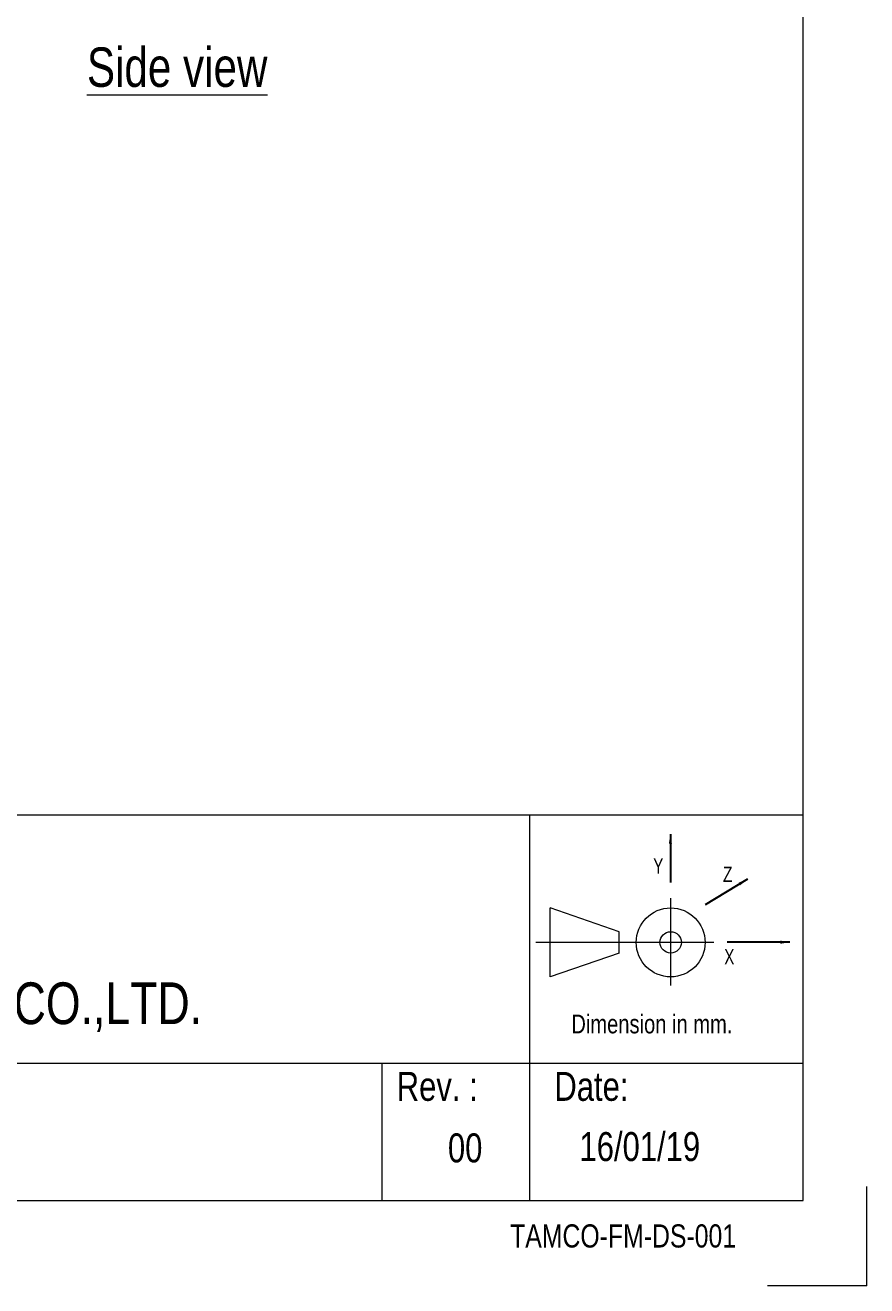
# Model space of a CAD drawing. Header units: millimetres. Extents: x 10153 to 12931, y 5641 to 7614.
# Drawn here: x 12398 to 12931, y 5641 to 6441 of the extents above; entities that cross this region are included whole.
import ezdxf

# ---------------------------------------------------------------- set-up
doc = ezdxf.new("R2010")
doc.units = ezdxf.units.MM
for name, color, linetype in [('FRAME070', 5, 'Continuous'), ('FRAME200', 8, 'Continuous'), ('RAHMEN', 7, 'Continuous'), ('Standard', 7, 'Continuous')]:
    doc.layers.add(name, color=color, linetype=linetype)
doc.styles.add('SLDTEXTSTYLE0', font='TXT', dxfattribs={"width": 0.75})
doc.styles.get("Standard").update_dxf_attribs({"font": 'arial.ttf'})
doc.styles.add('TAMCO', font='cordia.shx', dxfattribs={"width": 0.8, "height": 25})
doc.dimstyles.new('SLDDIMSTYLE0', dxfattribs={"dimtxt": 0.18, "dimasz": 6, "dimexe": 0.18, "dimexo": 0.0625, "dimgap": 0.09, "dimtad": 0, "dimtih": 1, "dimtoh": 1, "dimdec": 4, "dimrnd": 1e-09, "dimzin": 0, "dimdsep": 46, "dimtxsty": 'Standard', "dimsah": 1, "dimcen": 0.09, "dimadec": 0, "dimazin": 0, "dimtfac": 6, "dimtdec": 4, "dimtofl": 0, "dimtmove": 0, "dimatfit": 3, "dimfxl": 1, "dimtolj": 1, "dimtzin": 0, "dimarcsym": 0})

msp = doc.modelspace()

# ---------------------------------------------------------------- linework, layer by layer
at = {"layer": 'FRAME070', "lineweight": 9}
for p, q in [((12890.906, 5695.379), (12890.906, 7575.314)), ((12890.906, 5695.379), (12890.906, 7575.314)), ((12890.906, 5695.379), (12890.906, 7544.614)), ((12890.906, 5695.379), (12890.906, 7544.614)), ((10188.33, 5939.997), (12890.906, 5939.997)), ((10188.33, 5939.997), (12890.906, 5939.997)), ((12717.775, 5695.379), (12717.775, 5939.997)), ((12717.775, 5695.379), (12717.775, 5939.997)), ((11751.773, 5782.664), (12890.906, 5782.664)), ((11751.773, 5782.664), (12890.906, 5782.664)), ((12624.048, 5695.379), (12624.048, 5782.664)), ((12624.048, 5695.379), (12624.048, 5782.664)), ((10188.33, 5695.379), (12890.906, 5695.379)), ((10188.33, 5695.379), (12890.906, 5695.379)), ((11645.307, 5695.379), (12566.247, 5695.379)), ((11645.307, 5695.379), (12566.247, 5695.379)), ((11648.522, 5695.379), (12566.247, 5695.379)), ((11648.522, 5695.379), (12566.247, 5695.379)), ((11726.058, 5695.379), (12875.203, 5695.379)), ((11726.058, 5695.379), (12875.203, 5695.379)), ((11729.272, 5695.379), (12875.203, 5695.379)), ((11729.272, 5695.379), (12875.203, 5695.379))]:
    msp.add_line(p, q, dxfattribs=at)
at = {"layer": 'FRAME200', "lineweight": 9}
for q in [(12931.35, 5704.387), (12931.35, 5704.387), (12868.322, 5641.358), (12868.322, 5641.358)]:
    msp.add_line((12931.35, 5641.358), q, dxfattribs=at)
at = {"layer": 'RAHMEN', "color": 7, "lineweight": 15}
for p, q in [((12806.991, 5831.813), (12806.991, 5887.184)), ((12806.991, 5831.813), (12806.991, 5887.184)), ((12730.587, 5837.298), (12730.587, 5881.013)), ((12774.302, 5865.956), (12730.587, 5881.013)), ((12730.587, 5837.298), (12730.587, 5881.013)), ((12774.302, 5865.956), (12730.587, 5881.013)), ((12774.302, 5852.356), (12774.302, 5865.956)), ((12774.302, 5852.356), (12774.302, 5865.956)), ((12834.352, 5859.087), (12721.475, 5859.087)), ((12834.352, 5859.087), (12721.475, 5859.087)), ((12774.302, 5852.356), (12730.587, 5837.298)), ((12774.302, 5852.356), (12730.587, 5837.298))]:
    msp.add_line(p, q, dxfattribs=at)
for radius in [21.857, 21.857, 6.8, 6.8]:
    msp.add_circle((12806.991, 5859.156), radius, dxfattribs=at)

# ---------------------------------------------------------------- texts
at = {"color": 3, "linetype": 'Continuous', "lineweight": 13, "insert": (12436.807, 6426.83), "char_height": 25, "width": 382.93023, "attachment_point": 1, "style": 'TAMCO'}
msp.add_mtext('{\\LSide view}', dxfattribs=at)
at = {"layer": 'FRAME070', "color": 0, "lineweight": 15, "style": 'TAMCO', "width": 0.8}
for s, height, p in [('THAI SWITCHBOARD & METAL WORK CO.,LTD.', 26.4636, (11872.845, 5807.32)), ('THAI SWITCHBOARD & METAL WORK CO.,LTD.', 26.4636, (11872.845, 5807.32)), ('Dimension in mm.', 11.9369, (12743.975, 5801.467)), ('Dimension in mm.', 11.9369, (12743.975, 5801.467)), ('Rev. :', 18.3775, (12633.263, 5758.664)), ('Rev. :', 18.3775, (12633.263, 5758.664)), ('Date:', 18.3775, (12733.25, 5758.664)), ('Date:', 18.3775, (12733.25, 5758.664)), ('00', 18.3775, (12665.728, 5719.634)), ('00', 18.3775, (12665.728, 5719.634)), ('16/01/19', 18.3775, (12749.151, 5720.483)), ('16/01/19', 18.3775, (12749.151, 5720.483)), ('TAMCO-FM-DS-001', 14.702, (12705.17, 5665.629)), ('TAMCO-FM-DS-001', 14.702, (12705.17, 5665.629))]:
    msp.add_text(s, height=height, dxfattribs=at).set_placement(p)
at = {"layer": 'Standard', "lineweight": 15, "char_height": 9.714, "attachment_point": 1, "style": 'SLDTEXTSTYLE0'}
for s, insert in [('Y', (12795.881, 5912.566)), ('Y', (12795.881, 5912.566)), ('Z', (12840.16, 5907.167)), ('Z', (12840.16, 5907.167))]:
    msp.add_mtext(s, dxfattribs=dict(at, insert=insert))
at = {"layer": 'Standard', "lineweight": 15, "extrusion": (0, 0, -1), "insert": (12847.456, 5854.898), "char_height": 9.714, "attachment_point": 1, "text_direction": (-1, 0, 0), "style": 'SLDTEXTSTYLE0'}
msp.add_mtext('X', dxfattribs=at)
msp.add_mtext('X', dxfattribs=at)

# ---------------------------------------------------------------- leaders
at = {"layer": 'Standard', "lineweight": 15}
for points in [[(12806.806, 5927.723), (12806.832, 5897.148)], [(12806.806, 5927.723), (12806.832, 5897.148)], [(12855.648, 5899.327), (12828.874, 5882.9)], [(12855.648, 5899.327), (12828.874, 5882.9)], [(12882.57, 5859.297), (12842.796, 5859.291)], [(12882.57, 5859.297), (12842.796, 5859.291)]]:
    msp.add_leader(points, dimstyle='SLDDIMSTYLE0', dxfattribs=at)

doc.saveas('drawing.dxf')
